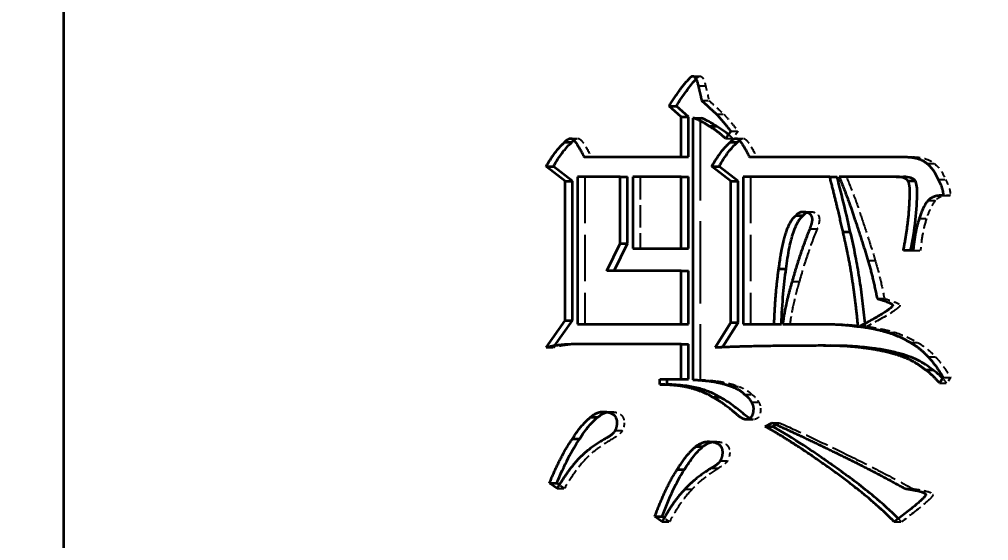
# Model space of a CAD drawing. Header units: millimetres. Extents: x 200 to 5740, y 200 to 4000.
# Drawn here: x 2697.6 to 2720.31, y 3594.15 to 3606.36 of the extents above; entities that cross this region are included whole.
import ezdxf

# ---------------------------------------------------------------- set-up
doc = ezdxf.new("R2010")
doc.units = ezdxf.units.MM
doc.header["$LTSCALE"] = 20
doc.linetypes.add('DASHED', pattern=[0.2067, 0.1654, -0.0413])
for name, color, linetype, lineweight in [('可見 (ISO)', 7, 'Continuous', 35), ('標註 (ISO)', 7, 'Continuous', 18), ('隱藏 (ISO)', 7, 'DASHED', 25)]:
    doc.layers.add(name, color=color, linetype=linetype, lineweight=lineweight)
doc.styles.add('註記文字 (JIS)', font='kaiu.ttf')
doc.dimstyles.new('預設 (JIS)', dxfattribs={"dimscale": 20, "dimtxt": 3, "dimasz": 3, "dimexe": 2, "dimexo": 1, "dimgap": 0.8, "dimtad": 1, "dimrnd": 1e-08, "dimdsep": 46, "dimtxsty": '註記文字 (JIS)', "dimblk": 'Filled-1', "dimcen": 0.09, "dimdle": 10, "dimclrd": 256, "dimclre": 256, "dimclrt": 256, "dimadec": 0, "dimazin": 2, "dimtfac": 0.833333, "dimtmove": 0, "dimatfit": 3, "dimfxl": 0, "dimtolj": 1, "dimtzin": 0, "dimlwd": -1, "dimlwe": -1, "dimarcsym": 0})

# ---------------------------------------------------------------- blocks, each defined once
blk = doc.blocks.new('Filled-1')
at = {"color": 0}
for p, q in [((0, 0), (-1, 0.16667)), ((-1, 0.16667), (-1, -0.16667)), ((-1, 0), (0, 0)), ((-1, -0.16667), (0, 0))]:
    blk.add_line(p, q, dxfattribs=at)
at = {"color": 0, "flags": 128}
blk.add_lwpolyline([(-1, -0.16667), (0, 0)], dxfattribs=at)
at = {"color": 0}
blk.add_solid([(-1, -0.16667), (0, 0), (-1, 0.16667), (-1, -0.16667)], dxfattribs=at)
blk = doc.blocks.new('*D59')
at = {"layer": 'Defpoints', "color": 0}
for p in [(2625.356, 3688.24), (2635.356, 3688.24), (2606.137, 3668.24)]:
    blk.add_point(p, dxfattribs=at)
at = {"layer": '標註 (ISO)'}
for p, q in [((2800.948, 3830.133), (2635.356, 3830.133)), ((2635.356, 3830.133), (2635.356, 3808.24)), ((2635.356, 3748.24), (2635.356, 3808.24)), ((2635.356, 3668.24), (2635.356, 3688.24)), ((2626.137, 3668.24), (2675.356, 3668.24)), ((2635.356, 3608.24), (2635.356, 3548.24))]:
    blk.add_line(p, q, dxfattribs=at)
at = {"layer": '標註 (ISO)', "xscale": 60, "yscale": 60, "zscale": 60}
for p, rotation in [((2635.356, 3688.24), 270), ((2635.356, 3668.24), 90)]:
    blk.add_blockref('Filled-1', p, dxfattribs=dict(at, rotation=rotation))
at = {"layer": '標註 (ISO)', "insert": (2711.356, 3910.111), "char_height": 60, "attachment_point": 1, "style": '註記文字 (JIS)'}
blk.add_mtext('\\A1;20', dxfattribs=at)

msp = doc.modelspace()

# ---------------------------------------------------------------- linework, layer by layer
at = {"layer": '可見 (ISO)'}
for p, q in [((2698.637, 3675.24), (2698.637, 3105.24)), ((2712.825, 3604.334), (2712.996, 3604.334)), ((2713.105, 3604.081), (2712.825, 3604.334)), ((2713.276, 3604.081), (2712.996, 3604.334)), ((2713.105, 3604.081), (2713.276, 3604.081)), ((2713.105, 3603.141), (2713.105, 3604.081)), ((2713.276, 3603.141), (2713.276, 3604.081)), ((2713.416, 3604.048), (2713.379, 3604.048)), ((2713.379, 3604.048), (2713.379, 3597.922)), ((2713.416, 3604.048), (2713.587, 3604.048)), ((2713.763, 3603.86), (2713.934, 3603.86)), ((2714.269, 3603.744), (2714.147, 3603.575)), ((2710.376, 3603.484), (2710.547, 3603.484)), ((2714.256, 3603.484), (2714.427, 3603.484)), ((2710.833, 3603.141), (2713.105, 3603.141)), ((2713.105, 3603.141), (2713.276, 3603.141)), ((2714.707, 3603.141), (2718.356, 3603.141)), ((2709.943, 3602.92), (2710.114, 3602.92)), ((2710.388, 3602.577), (2709.943, 3602.92)), ((2710.559, 3602.577), (2710.114, 3602.92)), ((2713.824, 3602.92), (2713.995, 3602.92)), ((2714.269, 3602.577), (2713.824, 3602.92)), ((2714.44, 3602.577), (2713.995, 3602.92)), ((2710.68, 3602.674), (2710.68, 3599.225)), ((2711.679, 3602.674), (2710.68, 3602.674)), ((2711.679, 3601.112), (2711.679, 3602.674)), ((2711.679, 3602.674), (2711.85, 3602.674)), ((2711.85, 3601.112), (2711.85, 3602.674)), ((2713.105, 3602.674), (2711.972, 3602.674)), ((2711.972, 3602.674), (2711.972, 3600.995)), ((2713.105, 3600.995), (2713.105, 3602.674)), ((2713.105, 3602.674), (2713.276, 3602.674)), ((2713.276, 3600.995), (2713.276, 3602.674)), ((2716.59, 3602.674), (2714.561, 3602.674)), ((2714.561, 3602.674), (2714.561, 3599.225)), ((2716.59, 3602.674), (2716.761, 3602.674)), ((2718.143, 3602.674), (2716.809, 3602.674)), ((2718.143, 3602.674), (2718.314, 3602.674)), ((2710.388, 3602.577), (2710.559, 3602.577)), ((2710.388, 3599.309), (2710.388, 3602.577)), ((2710.559, 3599.309), (2710.559, 3602.577)), ((2714.269, 3602.577), (2714.44, 3602.577)), ((2714.269, 3599.264), (2714.269, 3602.577)), ((2714.44, 3599.264), (2714.44, 3602.577)), ((2718.417, 3602.583), (2718.588, 3602.583)), ((2715.798, 3601.766), (2715.969, 3601.766)), ((2716.9, 3601.384), (2717.071, 3601.384)), ((2711.369, 3600.476), (2711.679, 3601.112)), ((2711.54, 3600.476), (2711.85, 3601.112)), ((2711.679, 3601.112), (2711.85, 3601.112)), ((2711.972, 3600.995), (2713.105, 3600.995)), ((2713.105, 3600.995), (2713.276, 3600.995)), ((2718.545, 3600.95), (2718.314, 3600.95)), ((2713.105, 3600.476), (2711.369, 3600.476)), ((2713.105, 3599.225), (2713.105, 3600.476)), ((2713.105, 3600.476), (2713.276, 3600.476)), ((2713.276, 3599.225), (2713.276, 3600.476)), ((2715.396, 3600.522), (2715.567, 3600.522)), ((2709.943, 3598.674), (2710.388, 3599.309)), ((2710.143, 3598.715), (2710.559, 3599.309)), ((2710.388, 3599.309), (2710.559, 3599.309)), ((2713.903, 3598.674), (2714.269, 3599.264)), ((2714.079, 3598.682), (2714.44, 3599.264)), ((2714.269, 3599.264), (2714.44, 3599.264)), ((2710.68, 3599.225), (2713.105, 3599.225)), ((2713.105, 3599.225), (2713.276, 3599.225)), ((2714.561, 3599.225), (2715.286, 3599.225)), ((2715.286, 3599.225), (2715.457, 3599.225)), ((2715.487, 3599.225), (2716.443, 3599.225)), ((2717.254, 3599.167), (2717.284, 3599.167)), ((2713.105, 3598.752), (2710.644, 3598.752)), ((2713.105, 3597.935), (2713.105, 3598.752)), ((2713.105, 3598.752), (2713.276, 3598.752)), ((2713.276, 3597.935), (2713.276, 3598.752)), ((2716.443, 3598.719), (2716.614, 3598.719)), ((2718.831, 3598.155), (2719.002, 3598.155)), ((2712.611, 3597.812), (2712.611, 3597.935)), ((2712.611, 3597.935), (2713.105, 3597.935)), ((2712.782, 3597.812), (2712.782, 3597.935)), ((2713.105, 3597.935), (2713.276, 3597.935)), ((2719.246, 3597.974), (2719.16, 3597.844)), ((2712.611, 3597.812), (2712.782, 3597.812)), ((2713.842, 3597.514), (2714.013, 3597.514)), ((2710.985, 3597.04), (2711.156, 3597.04)), ((2715.073, 3596.826), (2715.243, 3596.911)), ((2715.073, 3596.826), (2715.244, 3596.826)), ((2715.244, 3596.826), (2715.333, 3596.87)), ((2710.558, 3596.535), (2710.729, 3596.535)), ((2713.446, 3596.353), (2713.617, 3596.353)), ((2713.014, 3595.815), (2713.185, 3595.815)), ((2710.022, 3595.497), (2710.193, 3595.497)), ((2710.199, 3595.368), (2710.022, 3595.497)), ((2710.251, 3595.455), (2710.193, 3595.497)), ((2712.66, 3594.59), (2712.49, 3594.713)), ((2712.49, 3594.713), (2712.661, 3594.713)), ((2712.709, 3594.678), (2712.661, 3594.713))]:
    msp.add_line(p, q, dxfattribs=at)
for points, degree in [([(2712.825, 3604.334), (2713.044, 3604.703), (2713.318, 3605.001)], 2), ([(2713.318, 3605.001), (2713.349, 3605.034), (2713.379, 3605.034)], 2), ([(2713.379, 3605.034), (2713.458, 3605.034), (2713.507, 3604.807)], 2), ([(2713.507, 3604.807), (2713.55, 3604.638), (2713.586, 3604.463)], 2), ([(2713.586, 3604.463), (2713.738, 3604.327), (2713.933, 3604.146)], 2), ([(2713.763, 3603.86), (2713.586, 3603.984), (2713.416, 3604.048)], 2), ([(2713.933, 3604.146), (2714.122, 3603.938), (2714.269, 3603.744)], 2), ([(2714.147, 3603.575), (2713.952, 3603.757), (2713.763, 3603.86)], 2), ([(2710.376, 3603.484), (2710.449, 3603.575), (2710.522, 3603.575)], 2), ([(2710.522, 3603.575), (2710.613, 3603.575), (2710.833, 3603.141)], 2), ([(2714.256, 3603.484), (2714.323, 3603.575), (2714.396, 3603.575)], 2), ([(2714.396, 3603.575), (2714.488, 3603.575), (2714.707, 3603.141)], 2), ([(2709.943, 3602.92), (2710.175, 3603.316), (2710.376, 3603.484)], 2), ([(2710.547, 3603.484), (2710.56, 3603.502), (2710.576, 3603.518), (2710.592, 3603.532)], 3), ([(2713.824, 3602.92), (2714.055, 3603.316), (2714.256, 3603.484)], 2), ([(2714.427, 3603.484), (2714.44, 3603.501), (2714.453, 3603.517), (2714.468, 3603.531)], 3), ([(2718.356, 3603.141), (2718.697, 3603.141), (2718.868, 3602.985)], 2), ([(2718.868, 3602.985), (2719.032, 3602.856), (2719.13, 3602.609)], 2), ([(2716.9, 3601.384), (2716.778, 3601.942), (2716.59, 3602.674)], 2), ([(2716.809, 3602.674), (2717.04, 3602.11), (2717.18, 3601.669)], 2), ([(2718.417, 3602.583), (2718.362, 3602.674), (2718.143, 3602.674)], 2), ([(2718.466, 3602.33), (2718.466, 3602.531), (2718.417, 3602.583)], 2), ([(2719.13, 3602.609), (2719.246, 3602.402), (2719.246, 3602.24)], 2), ([(2718.314, 3600.95), (2718.466, 3601.702), (2718.466, 3602.33)], 2), ([(2719.246, 3602.24), (2719.002, 3602.24), (2718.898, 3602.123)], 2), ([(2718.898, 3602.123), (2718.777, 3601.993), (2718.685, 3601.695)], 2), ([(2715.566, 3601.371), (2715.67, 3601.682), (2715.798, 3601.766)], 2), ([(2715.798, 3601.766), (2715.859, 3601.857), (2715.962, 3601.857)], 2), ([(2715.962, 3601.857), (2716.175, 3601.857), (2716.175, 3601.669)], 2), ([(2716.175, 3601.669), (2716.175, 3601.604), (2716.12, 3601.455)], 2), ([(2717.18, 3601.669), (2717.345, 3601.17), (2717.485, 3600.716)], 2), ([(2718.685, 3601.695), (2718.576, 3601.371), (2718.545, 3600.95)], 2), ([(2715.396, 3600.522), (2715.469, 3601.092), (2715.566, 3601.371)], 2), ([(2716.12, 3601.455), (2715.883, 3600.865), (2715.706, 3600.224)], 2), ([(2717.113, 3600.308), (2717.04, 3600.794), (2716.9, 3601.384)], 2), ([(2717.485, 3600.716), (2717.607, 3600.295), (2717.698, 3599.822)], 2), ([(2715.286, 3599.225), (2715.316, 3599.997), (2715.396, 3600.522)], 2), ([(2715.706, 3600.224), (2715.536, 3599.653), (2715.487, 3599.225)], 2), ([(2717.254, 3599.167), (2717.193, 3599.802), (2717.113, 3600.308)], 2), ([(2717.698, 3599.822), (2718.064, 3599.718), (2718.064, 3599.666)], 2), ([(2718.064, 3599.666), (2718.064, 3599.575), (2717.284, 3599.167)], 2), ([(2716.443, 3599.225), (2716.882, 3599.225), (2717.254, 3599.167)], 2), ([(2717.284, 3599.167), (2717.619, 3599.128), (2717.948, 3599.031)], 2), ([(2717.948, 3599.031), (2718.234, 3598.94), (2718.478, 3598.791)], 2), ([(2718.478, 3598.791), (2718.697, 3598.674), (2718.892, 3598.46)], 2), ([(2710.644, 3598.752), (2710.248, 3598.752), (2709.943, 3598.674)], 2), ([(2716.443, 3598.719), (2714.859, 3598.719), (2713.903, 3598.674)], 2), ([(2717.406, 3598.661), (2716.979, 3598.719), (2716.443, 3598.719)], 2), ([(2718.021, 3598.544), (2717.717, 3598.622), (2717.406, 3598.661)], 2), ([(2718.484, 3598.376), (2718.295, 3598.473), (2718.021, 3598.544)], 2), ([(2718.831, 3598.155), (2718.667, 3598.285), (2718.484, 3598.376)], 2), ([(2718.892, 3598.46), (2719.063, 3598.285), (2719.246, 3597.974)], 2), ([(2719.16, 3597.844), (2719.002, 3598.032), (2718.831, 3598.155)], 2), ([(2713.379, 3597.922), (2713.586, 3597.909), (2713.769, 3597.89)], 2), ([(2713.769, 3597.89), (2714.086, 3597.844), (2714.293, 3597.76)], 2), ([(2713.336, 3597.721), (2713.074, 3597.792), (2712.611, 3597.812)], 2), ([(2713.842, 3597.514), (2713.629, 3597.643), (2713.336, 3597.721)], 2), ([(2714.293, 3597.76), (2714.476, 3597.695), (2714.591, 3597.578)], 2), ([(2714.415, 3597.105), (2714.086, 3597.384), (2713.842, 3597.514)], 2), ([(2714.591, 3597.578), (2714.707, 3597.494), (2714.75, 3597.397)], 2), ([(2714.799, 3597.254), (2714.799, 3596.989), (2714.628, 3596.989)], 2), ([(2714.75, 3597.397), (2714.799, 3597.319), (2714.799, 3597.254)], 2), ([(2710.558, 3596.535), (2710.772, 3596.878), (2710.985, 3597.04)], 2), ([(2710.985, 3597.04), (2711.125, 3597.17), (2711.277, 3597.17)], 2), ([(2711.277, 3597.17), (2711.6, 3597.17), (2711.6, 3596.911)], 2), ([(2714.628, 3596.989), (2714.549, 3596.989), (2714.415, 3597.105)], 2), ([(2711.6, 3596.911), (2711.6, 3596.813), (2711.558, 3596.729)], 2), ([(2716.638, 3595.809), (2715.749, 3596.45), (2715.073, 3596.826)], 2), ([(2715.243, 3596.911), (2715.95, 3596.593), (2716.742, 3596.204)], 2), ([(2710.022, 3595.497), (2710.29, 3596.152), (2710.558, 3596.535)], 2), ([(2711.35, 3596.548), (2710.967, 3596.334), (2710.723, 3596.087)], 2), ([(2711.558, 3596.729), (2711.521, 3596.645), (2711.35, 3596.548)], 2), ([(2713.014, 3595.815), (2713.233, 3596.172), (2713.446, 3596.353)], 2), ([(2713.446, 3596.353), (2713.598, 3596.47), (2713.738, 3596.47)], 2), ([(2713.738, 3596.47), (2714.074, 3596.47), (2714.074, 3596.217)], 2), ([(2710.723, 3596.087), (2710.461, 3595.815), (2710.199, 3595.368)], 2), ([(2714.074, 3596.217), (2714.074, 3596.12), (2714.025, 3596.023)], 2), ([(2716.742, 3596.204), (2717.564, 3595.809), (2718.356, 3595.368)], 2), ([(2713.812, 3595.848), (2713.428, 3595.614), (2713.196, 3595.355)], 2), ([(2714.025, 3596.023), (2713.982, 3595.945), (2713.812, 3595.848)], 2), ([(2712.49, 3594.713), (2712.752, 3595.42), (2713.014, 3595.815)], 2), ([(2718.1, 3594.59), (2717.546, 3595.16), (2716.638, 3595.809)], 2), ([(2713.196, 3595.355), (2712.922, 3595.076), (2712.66, 3594.59)], 2), ([(2718.838, 3595.225), (2718.838, 3595.147), (2718.1, 3594.59)], 2), ([(2718.356, 3595.368), (2718.838, 3595.303), (2718.838, 3595.225)], 2)]:
    msp.add_open_spline(points, degree=degree, dxfattribs=at)
for points, knots in [([(2712.996, 3604.334), (2713.068, 3604.455), (2713.145, 3604.573), (2713.301, 3604.783), (2713.377, 3604.876), (2713.457, 3604.966)], [-0.08517171, -0.08517171, -0.08517171, -0.08517171, -0.04209229, -0.04209229, -0.00496989, -0.00496989, -0.00496989, -0.00496989]), ([(2713.934, 3603.86), (2713.877, 3603.9), (2713.819, 3603.936), (2713.703, 3603.999), (2713.646, 3604.026), (2713.587, 3604.048)], [-0.04153032, -0.04153032, -0.04153032, -0.04153032, -0.01996996, -0.01996996, 0, 0, 0, 0]), ([(2714.213, 3603.667), (2714.184, 3603.691), (2714.154, 3603.715), (2714.063, 3603.783), (2714, 3603.824), (2713.934, 3603.86)], [-0.03544683, -0.03544683, -0.03544683, -0.03544683, -0.02369404, -0.02369404, 0, 0, 0, 0]), ([(2710.114, 3602.92), (2710.182, 3603.036), (2710.257, 3603.154), (2710.399, 3603.339), (2710.47, 3603.42), (2710.547, 3603.484)], [-0.07182949, -0.07182949, -0.07182949, -0.07182949, -0.03101211, -0.03101211, 0, 0, 0, 0]), ([(2713.995, 3602.92), (2714.062, 3603.036), (2714.138, 3603.154), (2714.28, 3603.339), (2714.351, 3603.42), (2714.427, 3603.484)], [-0.07182949, -0.07182949, -0.07182949, -0.07182949, -0.03101211, -0.03101211, 0, 0, 0, 0]), ([(2717.071, 3601.384), (2717.028, 3601.584), (2716.98, 3601.787), (2716.878, 3602.214), (2716.819, 3602.446), (2716.761, 3602.674)], [-0.1323311, -0.1323311, -0.1323311, -0.1323311, -0.0708821, -0.0708821, 0, 0, 0, 0]), ([(2718.588, 3602.583), (2718.583, 3602.591), (2718.578, 3602.598), (2718.565, 3602.611), (2718.558, 3602.618), (2718.533, 3602.636), (2718.513, 3602.645), (2718.44, 3602.669), (2718.376, 3602.674), (2718.314, 3602.674)], [-0.03420562, -0.03420562, -0.03420562, -0.03420562, -0.03104973, -0.03104973, -0.02768713, -0.02768713, -0.01992134, -0.01992134, 0, 0, 0, 0]), ([(2718.637, 3602.33), (2718.637, 3602.381), (2718.635, 3602.44), (2718.621, 3602.512), (2718.615, 3602.536), (2718.601, 3602.566), (2718.595, 3602.576), (2718.588, 3602.583)], [-0.02532681, -0.02532681, -0.02532681, -0.02532681, -0.01001343, -0.01001343, -0.00326733, -0.00326733, 0, 0, 0, 0]), ([(2718.485, 3600.95), (2718.533, 3601.187), (2718.572, 3601.429), (2718.623, 3601.889), (2718.637, 3602.111), (2718.637, 3602.33)], [-0.1389933, -0.1389933, -0.1389933, -0.1389933, -0.0659955, -0.0659955, 0, 0, 0, 0]), ([(2715.737, 3601.371), (2715.782, 3601.506), (2715.834, 3601.619), (2715.915, 3601.722), (2715.94, 3601.748), (2715.969, 3601.766)], [-0.04045495, -0.04045495, -0.04045495, -0.04045495, -0.01069488, -0.01069488, 0, 0, 0, 0]), ([(2715.969, 3601.766), (2715.98, 3601.783), (2715.993, 3601.799), (2716.022, 3601.824), (2716.037, 3601.834), (2716.056, 3601.842), (2716.058, 3601.843), (2716.06, 3601.844)], [-0.02069053, -0.02069053, -0.02069053, -0.02069053, -0.01449726, -0.01449726, -0.00865764, -0.00865764, -0.00798565, -0.00798565, -0.00798565, -0.00798565]), ([(2715.567, 3600.522), (2715.587, 3600.684), (2715.613, 3600.859), (2715.669, 3601.133), (2715.699, 3601.262), (2715.737, 3601.371)], [-0.08456266, -0.08456266, -0.08456266, -0.08456266, -0.03503147, -0.03503147, 0, 0, 0, 0]), ([(2717.284, 3600.308), (2717.259, 3600.479), (2717.228, 3600.651), (2717.157, 3601.008), (2717.116, 3601.197), (2717.071, 3601.384)], [-0.1096409, -0.1096409, -0.1096409, -0.1096409, -0.0577321, -0.0577321, 0, 0, 0, 0]), ([(2715.457, 3599.225), (2715.466, 3599.46), (2715.48, 3599.701), (2715.516, 3600.129), (2715.538, 3600.33), (2715.567, 3600.522)], [-0.1289699, -0.1289699, -0.1289699, -0.1289699, -0.0584011, -0.0584011, 0, 0, 0, 0]), ([(2717.418, 3599.238), (2717.4, 3599.415), (2717.381, 3599.593), (2717.337, 3599.949), (2717.312, 3600.13), (2717.284, 3600.308)], [-0.1075737, -0.1075737, -0.1075737, -0.1075737, -0.0541765, -0.0541765, 0, 0, 0, 0]), ([(2717.577, 3598.661), (2717.427, 3598.682), (2717.274, 3598.696), (2716.954, 3598.715), (2716.783, 3598.719), (2716.614, 3598.719)], [-0.1022984, -0.1022984, -0.1022984, -0.1022984, -0.0539796, -0.0539796, 0, 0, 0, 0]), ([(2718.192, 3598.544), (2718.091, 3598.57), (2717.989, 3598.593), (2717.783, 3598.632), (2717.68, 3598.648), (2717.577, 3598.661)], [-0.06656816, -0.06656816, -0.06656816, -0.06656816, -0.03327306, -0.03327306, 0, 0, 0, 0]), ([(2718.655, 3598.376), (2718.587, 3598.411), (2718.516, 3598.441), (2718.362, 3598.497), (2718.277, 3598.522), (2718.192, 3598.544)], [-0.05184385, -0.05184385, -0.05184385, -0.05184385, -0.02785175, -0.02785175, 0, 0, 0, 0]), ([(2719.002, 3598.155), (2718.948, 3598.198), (2718.892, 3598.238), (2718.776, 3598.312), (2718.716, 3598.346), (2718.655, 3598.376)], [-0.0431356, -0.0431356, -0.0431356, -0.0431356, -0.02148812, -0.02148812, 0, 0, 0, 0]), ([(2719.233, 3597.954), (2719.212, 3597.975), (2719.191, 3597.996), (2719.117, 3598.066), (2719.061, 3598.113), (2719.002, 3598.155)], [-0.03174966, -0.03174966, -0.03174966, -0.03174966, -0.02264822, -0.02264822, 0, 0, 0, 0]), ([(2713.507, 3597.721), (2713.408, 3597.748), (2713.297, 3597.767), (2713.06, 3597.796), (2712.918, 3597.806), (2712.782, 3597.812)], [-0.07603456, -0.07603456, -0.07603456, -0.07603456, -0.04326016, -0.04326016, 0, 0, 0, 0]), ([(2714.013, 3597.514), (2713.939, 3597.559), (2713.86, 3597.597), (2713.691, 3597.667), (2713.6, 3597.697), (2713.507, 3597.721)], [-0.05774196, -0.05774196, -0.05774196, -0.05774196, -0.03034528, -0.03034528, 0, 0, 0, 0]), ([(2714.586, 3597.105), (2714.487, 3597.189), (2714.383, 3597.272), (2714.194, 3597.407), (2714.104, 3597.466), (2714.013, 3597.514)], [-0.07255509, -0.07255509, -0.07255509, -0.07255509, -0.03228477, -0.03228477, 0, 0, 0, 0]), ([(2710.729, 3596.535), (2710.794, 3596.638), (2710.865, 3596.741), (2711.007, 3596.909), (2711.078, 3596.981), (2711.156, 3597.04)], [-0.06773454, -0.06773454, -0.06773454, -0.06773454, -0.03055991, -0.03055991, 0, 0, 0, 0]), ([(2711.156, 3597.04), (2711.2, 3597.081), (2711.249, 3597.116), (2711.327, 3597.15), (2711.352, 3597.158), (2711.377, 3597.163)], [-0.0346796, -0.0346796, -0.0346796, -0.0346796, -0.01606368, -0.01606368, -0.00776551, -0.00776551, -0.00776551, -0.00776551]), ([(2714.715, 3597.013), (2714.712, 3597.014), (2714.709, 3597.016), (2714.664, 3597.041), (2714.622, 3597.074), (2714.586, 3597.105)], [-0.01599814, -0.01599814, -0.01599814, -0.01599814, -0.0148994, -0.0148994, 0, 0, 0, 0]), ([(2716.809, 3595.809), (2716.537, 3596.005), (2716.254, 3596.201), (2715.737, 3596.538), (2715.489, 3596.69), (2715.244, 3596.826)], [-0.1937116, -0.1937116, -0.1937116, -0.1937116, -0.088478, -0.088478, 0, 0, 0, 0]), ([(2710.193, 3595.497), (2710.274, 3595.695), (2710.364, 3595.895), (2710.541, 3596.238), (2710.631, 3596.394), (2710.729, 3596.535)], [-0.117355, -0.117355, -0.117355, -0.117355, -0.0526964, -0.0526964, 0, 0, 0, 0]), ([(2713.185, 3595.815), (2713.251, 3595.923), (2713.324, 3596.03), (2713.467, 3596.209), (2713.539, 3596.287), (2713.617, 3596.353)], [-0.07047367, -0.07047367, -0.07047367, -0.07047367, -0.03184723, -0.03184723, 0, 0, 0, 0]), ([(2713.617, 3596.353), (2713.663, 3596.389), (2713.714, 3596.42), (2713.791, 3596.451), (2713.815, 3596.458), (2713.84, 3596.463)], [-0.03381201, -0.03381201, -0.03381201, -0.03381201, -0.01562562, -0.01562562, -0.00745433, -0.00745433, -0.00745433, -0.00745433]), ([(2712.661, 3594.713), (2712.739, 3594.924), (2712.827, 3595.14), (2712.999, 3595.502), (2713.087, 3595.668), (2713.185, 3595.815)], [-0.1221212, -0.1221212, -0.1221212, -0.1221212, -0.0540749, -0.0540749, 0, 0, 0, 0]), ([(2718.198, 3594.664), (2718.017, 3594.845), (2717.823, 3595.018), (2717.366, 3595.399), (2717.087, 3595.61), (2716.809, 3595.809)], [-0.1853374, -0.1853374, -0.1853374, -0.1853374, -0.1066589, -0.1066589, 0, 0, 0, 0])]:
    msp.add_open_spline(points, degree=3, knots=knots, dxfattribs=at)
at = {"layer": '隱藏 (ISO)', "ltscale": 0.047517}
for p, q in [((2713.379, 3605.034), (2713.55, 3605.034)), ((2713.507, 3604.807), (2713.678, 3604.807)), ((2713.586, 3604.463), (2713.757, 3604.463)), ((2713.933, 3604.146), (2714.104, 3604.146)), ((2710.522, 3603.575), (2710.693, 3603.575)), ((2714.147, 3603.575), (2714.318, 3603.575)), ((2714.269, 3603.744), (2714.44, 3603.744)), ((2714.396, 3603.575), (2714.567, 3603.575)), ((2718.356, 3603.141), (2718.527, 3603.141)), ((2718.868, 3602.985), (2719.039, 3602.985)), ((2719.13, 3602.609), (2719.301, 3602.609)), ((2719.246, 3602.24), (2719.417, 3602.24)), ((2718.898, 3602.123), (2719.069, 3602.123)), ((2715.962, 3601.857), (2716.133, 3601.857)), ((2718.685, 3601.695), (2718.856, 3601.695)), ((2716.12, 3601.455), (2716.291, 3601.455)), ((2718.545, 3600.95), (2718.716, 3600.95)), ((2717.485, 3600.716), (2717.656, 3600.716)), ((2715.706, 3600.224), (2715.877, 3600.224)), ((2717.698, 3599.822), (2717.869, 3599.822)), ((2716.443, 3599.225), (2716.614, 3599.225)), ((2717.284, 3599.167), (2717.455, 3599.167)), ((2717.948, 3599.031), (2718.119, 3599.031)), ((2718.478, 3598.791), (2718.649, 3598.791)), ((2709.943, 3598.674), (2710.114, 3598.674)), ((2713.903, 3598.674), (2714.074, 3598.674)), ((2718.892, 3598.46), (2719.063, 3598.46)), ((2713.379, 3597.922), (2713.55, 3597.922)), ((2713.769, 3597.89), (2713.94, 3597.89)), ((2719.246, 3597.974), (2719.417, 3597.974)), ((2714.293, 3597.76), (2714.464, 3597.76)), ((2719.16, 3597.844), (2719.331, 3597.844)), ((2714.591, 3597.578), (2714.762, 3597.578)), ((2714.75, 3597.397), (2714.921, 3597.397)), ((2711.277, 3597.17), (2711.448, 3597.17)), ((2714.628, 3596.989), (2714.799, 3596.989)), ((2715.243, 3596.911), (2715.414, 3596.911)), ((2711.558, 3596.729), (2711.729, 3596.729)), ((2713.738, 3596.47), (2713.91, 3596.47)), ((2713.812, 3595.848), (2713.983, 3595.848)), ((2714.025, 3596.023), (2714.196, 3596.023)), ((2710.199, 3595.368), (2710.37, 3595.368)), ((2713.196, 3595.355), (2713.367, 3595.355)), ((2718.356, 3595.368), (2718.527, 3595.368)), ((2712.66, 3594.59), (2712.831, 3594.59)), ((2718.1, 3594.59), (2718.271, 3594.59))]:
    msp.add_line(p, q, dxfattribs=at)
at = {"layer": '隱藏 (ISO)', "ltscale": 0.583348}
msp.add_line((2713.55, 3604.048), (2713.55, 3597.922), dxfattribs=at)
at = {"layer": '隱藏 (ISO)', "ltscale": 0.020152}
msp.add_line((2714.44, 3603.744), (2714.318, 3603.575), dxfattribs=at)
at = {"layer": '隱藏 (ISO)', "ltscale": 0.32836}
for p, q in [((2710.851, 3602.674), (2710.851, 3599.225)), ((2714.732, 3602.674), (2714.732, 3599.225))]:
    msp.add_line(p, q, dxfattribs=at)
at = {"layer": '隱藏 (ISO)', "ltscale": 0.159808}
msp.add_line((2712.143, 3602.674), (2712.143, 3600.995), dxfattribs=at)
at = {"layer": '隱藏 (ISO)', "ltscale": 0.004781}
msp.add_line((2710.114, 3598.674), (2710.143, 3598.715), dxfattribs=at)
at = {"layer": '隱藏 (ISO)', "ltscale": 0.000783195}
msp.add_line((2714.074, 3598.674), (2714.079, 3598.682), dxfattribs=at)
at = {"layer": '隱藏 (ISO)', "ltscale": 0.014973}
msp.add_line((2719.417, 3597.974), (2719.331, 3597.844), dxfattribs=at)
at = {"layer": '隱藏 (ISO)', "ltscale": 0.009018}
msp.add_line((2715.333, 3596.87), (2715.414, 3596.911), dxfattribs=at)
at = {"layer": '隱藏 (ISO)', "ltscale": 0.014537}
msp.add_line((2710.37, 3595.368), (2710.251, 3595.455), dxfattribs=at)
at = {"layer": '隱藏 (ISO)', "ltscale": 0.014885}
msp.add_line((2712.831, 3594.59), (2712.709, 3594.678), dxfattribs=at)
at = {"layer": '隱藏 (ISO)', "ltscale": 0.004632}
msp.add_open_spline([(2713.457, 3604.966), (2713.467, 3604.978), (2713.478, 3604.99), (2713.489, 3605.001)], degree=3, dxfattribs=at)
at = {"layer": '隱藏 (ISO)', "ltscale": 0.006987}
msp.add_open_spline([(2713.489, 3605.001), (2713.495, 3605.008), (2713.501, 3605.013), (2713.514, 3605.023), (2713.52, 3605.026), (2713.534, 3605.032), (2713.542, 3605.034), (2713.55, 3605.034)], degree=3, knots=[-0.007455832, -0.007455832, -0.007455832, -0.007455832, -0.004868752, -0.004868752, -0.002612881, -0.002612881, 0, 0, 0, 0], dxfattribs=at)
at = {"layer": '隱藏 (ISO)', "ltscale": 0.026617}
msp.add_open_spline([(2713.55, 3605.034), (2713.557, 3605.034), (2713.563, 3605.033), (2713.576, 3605.028), (2713.582, 3605.024), (2713.601, 3605.009), (2713.612, 3604.994), (2713.645, 3604.936), (2713.663, 3604.877), (2713.678, 3604.807)], degree=3, knots=[-0.0376479, -0.0376479, -0.0376479, -0.0376479, -0.03409135, -0.03409135, -0.03032415, -0.03032415, -0.02147574, -0.02147574, 0, 0, 0, 0], dxfattribs=at)
at = {"layer": '隱藏 (ISO)', "ltscale": 0.033595}
msp.add_open_spline([(2713.678, 3604.807), (2713.692, 3604.75), (2713.706, 3604.694), (2713.732, 3604.579), (2713.745, 3604.521), (2713.757, 3604.463)], degree=3, knots=[-0.03538066, -0.03538066, -0.03538066, -0.03538066, -0.01780907, -0.01780907, 0, 0, 0, 0], dxfattribs=at)
at = {"layer": '隱藏 (ISO)', "ltscale": 0.046309}
msp.add_open_spline([(2713.757, 3604.463), (2713.811, 3604.415), (2713.866, 3604.365), (2713.982, 3604.26), (2714.044, 3604.202), (2714.104, 3604.146)], degree=3, knots=[-0.04845704, -0.04845704, -0.04845704, -0.04845704, -0.02583926, -0.02583926, 0, 0, 0, 0], dxfattribs=at)
at = {"layer": '隱藏 (ISO)', "ltscale": 0.051089}
msp.add_open_spline([(2714.104, 3604.146), (2714.165, 3604.079), (2714.225, 3604.011), (2714.336, 3603.877), (2714.389, 3603.811), (2714.44, 3603.744)], degree=3, knots=[-0.05367036, -0.05367036, -0.05367036, -0.05367036, -0.02584006, -0.02584006, 0, 0, 0, 0], dxfattribs=at)
at = {"layer": '隱藏 (ISO)', "ltscale": 0.011123}
msp.add_open_spline([(2710.592, 3603.532), (2710.593, 3603.533), (2710.594, 3603.534), (2710.61, 3603.547), (2710.627, 3603.558), (2710.66, 3603.572), (2710.676, 3603.575), (2710.693, 3603.575)], degree=3, knots=[-0.01182811, -0.01182811, -0.01182811, -0.01182811, -0.01138834, -0.01138834, -0.00537507, -0.00537507, 0, 0, 0, 0], dxfattribs=at)
at = {"layer": '隱藏 (ISO)', "ltscale": 0.052954}
for points in [[(2710.693, 3603.575), (2710.697, 3603.575), (2710.701, 3603.575), (2710.709, 3603.572), (2710.714, 3603.571), (2710.728, 3603.563), (2710.738, 3603.556), (2710.77, 3603.527), (2710.795, 3603.497), (2710.878, 3603.38), (2710.946, 3603.256), (2711.004, 3603.141)], [(2714.567, 3603.575), (2714.571, 3603.575), (2714.575, 3603.575), (2714.584, 3603.572), (2714.588, 3603.571), (2714.603, 3603.563), (2714.612, 3603.556), (2714.645, 3603.527), (2714.669, 3603.497), (2714.752, 3603.38), (2714.82, 3603.256), (2714.878, 3603.141)]]:
    msp.add_open_spline(points, degree=3, knots=[-0.0617349, -0.0617349, -0.0617349, -0.0617349, -0.05994326, -0.05994326, -0.05790256, -0.05790256, -0.05286357, -0.05286357, -0.03912269, -0.03912269, 0, 0, 0, 0], dxfattribs=at)
at = {"layer": '隱藏 (ISO)', "ltscale": 0.013648}
msp.add_open_spline([(2714.318, 3603.575), (2714.284, 3603.607), (2714.249, 3603.638), (2714.213, 3603.667)], degree=3, dxfattribs=at)
at = {"layer": '隱藏 (ISO)', "ltscale": 0.011073}
msp.add_open_spline([(2714.468, 3603.531), (2714.47, 3603.532), (2714.471, 3603.534), (2714.487, 3603.547), (2714.502, 3603.558), (2714.535, 3603.572), (2714.551, 3603.575), (2714.567, 3603.575)], degree=3, knots=[-0.01179442, -0.01179442, -0.01179442, -0.01179442, -0.01115387, -0.01115387, -0.00531268, -0.00531268, 0, 0, 0, 0], dxfattribs=at)
at = {"layer": '隱藏 (ISO)', "ltscale": 0.054965}
msp.add_open_spline([(2718.527, 3603.141), (2718.644, 3603.141), (2718.768, 3603.127), (2718.937, 3603.06), (2718.991, 3603.029), (2719.039, 3602.985)], degree=3, knots=[-0.05732772, -0.05732772, -0.05732772, -0.05732772, -0.01997057, -0.01997057, 0, 0, 0, 0], dxfattribs=at)
at = {"layer": '隱藏 (ISO)', "ltscale": 0.04502}
msp.add_open_spline([(2719.039, 3602.985), (2719.096, 3602.941), (2719.145, 3602.887), (2719.233, 3602.76), (2719.271, 3602.686), (2719.301, 3602.609)], degree=3, knots=[-0.04747742, -0.04747742, -0.04747742, -0.04747742, -0.02492542, -0.02492542, 0, 0, 0, 0], dxfattribs=at)
at = {"layer": '隱藏 (ISO)', "ltscale": 0.102773}
msp.add_open_spline([(2716.98, 3602.674), (2717.052, 3602.499), (2717.123, 3602.319), (2717.246, 3601.986), (2717.301, 3601.827), (2717.351, 3601.669)], degree=3, knots=[-0.1074069, -0.1074069, -0.1074069, -0.1074069, -0.0499246, -0.0499246, 0, 0, 0, 0], dxfattribs=at)
at = {"layer": '隱藏 (ISO)', "ltscale": 0.03743}
msp.add_open_spline([(2719.301, 3602.609), (2719.335, 3602.548), (2719.366, 3602.481), (2719.405, 3602.357), (2719.417, 3602.299), (2719.417, 3602.24)], degree=3, knots=[-0.03916593, -0.03916593, -0.03916593, -0.03916593, -0.01765743, -0.01765743, 0, 0, 0, 0], dxfattribs=at)
at = {"layer": '隱藏 (ISO)', "ltscale": 0.037822}
msp.add_open_spline([(2719.417, 3602.24), (2719.368, 3602.24), (2719.317, 3602.236), (2719.23, 3602.219), (2719.19, 3602.207), (2719.122, 3602.171), (2719.093, 3602.15), (2719.069, 3602.123)], degree=3, knots=[-0.03971942, -0.03971942, -0.03971942, -0.03971942, -0.02410673, -0.02410673, -0.01117695, -0.01117695, 0, 0, 0, 0], dxfattribs=at)
at = {"layer": '隱藏 (ISO)', "ltscale": 0.046418}
msp.add_open_spline([(2719.069, 3602.123), (2719.023, 3602.074), (2718.986, 3602.012), (2718.915, 3601.871), (2718.883, 3601.781), (2718.856, 3601.695)], degree=3, knots=[-0.04789501, -0.04789501, -0.04789501, -0.04789501, -0.02718663, -0.02718663, 0, 0, 0, 0], dxfattribs=at)
at = {"layer": '隱藏 (ISO)', "ltscale": 0.007433}
msp.add_open_spline([(2716.06, 3601.844), (2716.084, 3601.853), (2716.108, 3601.857), (2716.133, 3601.857)], degree=3, dxfattribs=at)
at = {"layer": '隱藏 (ISO)', "ltscale": 0.032025}
msp.add_open_spline([(2716.133, 3601.857), (2716.156, 3601.857), (2716.18, 3601.856), (2716.223, 3601.847), (2716.242, 3601.841), (2716.276, 3601.824), (2716.291, 3601.813), (2716.317, 3601.785), (2716.327, 3601.768), (2716.343, 3601.724), (2716.346, 3601.697), (2716.346, 3601.669)], degree=3, knots=[-0.03373652, -0.03373652, -0.03373652, -0.03373652, -0.02627601, -0.02627601, -0.02000957, -0.02000957, -0.01416035, -0.01416035, -0.00821886, -0.00821886, 0, 0, 0, 0], dxfattribs=at)
at = {"layer": '隱藏 (ISO)', "ltscale": 0.021112}
msp.add_open_spline([(2716.346, 3601.669), (2716.346, 3601.645), (2716.341, 3601.615), (2716.322, 3601.542), (2716.306, 3601.495), (2716.291, 3601.455)], degree=3, knots=[-0.02268468, -0.02268468, -0.02268468, -0.02268468, -0.01294792, -0.01294792, 0, 0, 0, 0], dxfattribs=at)
at = {"layer": '隱藏 (ISO)', "ltscale": 0.095767}
msp.add_open_spline([(2717.351, 3601.669), (2717.405, 3601.507), (2717.458, 3601.344), (2717.559, 3601.027), (2717.608, 3600.871), (2717.656, 3600.716)], degree=3, knots=[-0.1005835, -0.1005835, -0.1005835, -0.1005835, -0.0490077, -0.0490077, 0, 0, 0, 0], dxfattribs=at)
at = {"layer": '隱藏 (ISO)', "ltscale": 0.072525}
msp.add_open_spline([(2718.856, 3601.695), (2718.818, 3601.582), (2718.789, 3601.465), (2718.742, 3601.216), (2718.726, 3601.083), (2718.716, 3600.95)], degree=3, knots=[-0.07611401, -0.07611401, -0.07611401, -0.07611401, -0.03999615, -0.03999615, 0, 0, 0, 0], dxfattribs=at)
at = {"layer": '隱藏 (ISO)', "ltscale": 0.124568}
msp.add_open_spline([(2716.291, 3601.455), (2716.212, 3601.257), (2716.138, 3601.056), (2715.999, 3600.645), (2715.935, 3600.435), (2715.877, 3600.224)], degree=3, knots=[-0.130928, -0.130928, -0.130928, -0.130928, -0.066136, -0.066136, 0, 0, 0, 0], dxfattribs=at)
at = {"layer": '隱藏 (ISO)', "ltscale": 0.087833}
msp.add_open_spline([(2717.656, 3600.716), (2717.698, 3600.573), (2717.736, 3600.428), (2717.807, 3600.129), (2717.84, 3599.976), (2717.869, 3599.822)], degree=3, knots=[-0.09228928, -0.09228928, -0.09228928, -0.09228928, -0.04720038, -0.04720038, 0, 0, 0, 0], dxfattribs=at)
at = {"layer": '隱藏 (ISO)', "ltscale": 0.097682}
msp.add_open_spline([(2715.877, 3600.224), (2715.825, 3600.048), (2715.776, 3599.868), (2715.704, 3599.537), (2715.676, 3599.38), (2715.658, 3599.225)], degree=3, knots=[-0.1019291, -0.1019291, -0.1019291, -0.1019291, -0.0467478, -0.0467478, 0, 0, 0, 0], dxfattribs=at)
at = {"layer": '隱藏 (ISO)', "ltscale": 0.040499}
msp.add_open_spline([(2717.869, 3599.822), (2717.968, 3599.793), (2718.088, 3599.757), (2718.182, 3599.713), (2718.203, 3599.703), (2718.222, 3599.688), (2718.226, 3599.683), (2718.231, 3599.677), (2718.233, 3599.674), (2718.234, 3599.67), (2718.235, 3599.668), (2718.235, 3599.666)], degree=3, knots=[-0.02749036, -0.02749036, -0.02749036, -0.02749036, -0.00814635, -0.00814635, -0.00315643, -0.00315643, -0.00141621, -0.00141621, -0.00056902, -0.00056902, 0, 0, 0, 0], dxfattribs=at)
at = {"layer": '隱藏 (ISO)', "ltscale": 0.092967}
msp.add_open_spline([(2718.235, 3599.666), (2718.235, 3599.664), (2718.235, 3599.662), (2718.234, 3599.658), (2718.233, 3599.656), (2718.229, 3599.648), (2718.226, 3599.643), (2718.213, 3599.626), (2718.2, 3599.613), (2718.147, 3599.567), (2718.091, 3599.529), (2717.873, 3599.389), (2717.625, 3599.256), (2717.455, 3599.167)], degree=3, knots=[-0.08985251, -0.08985251, -0.08985251, -0.08985251, -0.08903237, -0.08903237, -0.08808195, -0.08808195, -0.08570449, -0.08570449, -0.07915933, -0.07915933, -0.06049089, -0.06049089, 0, 0, 0, 0], dxfattribs=at)
at = {"layer": '隱藏 (ISO)', "ltscale": 0.082276}
msp.add_open_spline([(2716.614, 3599.225), (2716.755, 3599.225), (2716.896, 3599.221), (2717.166, 3599.201), (2717.296, 3599.187), (2717.425, 3599.167)], degree=3, knots=[-0.08637712, -0.08637712, -0.08637712, -0.08637712, -0.04151424, -0.04151424, 0, 0, 0, 0], dxfattribs=at)
at = {"layer": '隱藏 (ISO)', "ltscale": 0.006673}
msp.add_open_spline([(2717.425, 3599.167), (2717.422, 3599.19), (2717.42, 3599.214), (2717.418, 3599.238)], degree=3, dxfattribs=at)
at = {"layer": '隱藏 (ISO)', "ltscale": 0.06851}
msp.add_open_spline([(2717.455, 3599.167), (2717.567, 3599.154), (2717.678, 3599.136), (2717.9, 3599.091), (2718.01, 3599.063), (2718.119, 3599.031)], degree=3, knots=[-0.07208161, -0.07208161, -0.07208161, -0.07208161, -0.03615675, -0.03615675, 0, 0, 0, 0], dxfattribs=at)
at = {"layer": '隱藏 (ISO)', "ltscale": 0.058402}
msp.add_open_spline([(2718.119, 3599.031), (2718.213, 3599.001), (2718.305, 3598.966), (2718.482, 3598.886), (2718.567, 3598.841), (2718.649, 3598.791)], degree=3, knots=[-0.06147989, -0.06147989, -0.06147989, -0.06147989, -0.03027376, -0.03027376, 0, 0, 0, 0], dxfattribs=at)
at = {"layer": '隱藏 (ISO)', "ltscale": 0.05263}
msp.add_open_spline([(2718.649, 3598.791), (2718.724, 3598.751), (2718.795, 3598.703), (2718.934, 3598.593), (2719.001, 3598.529), (2719.063, 3598.46)], degree=3, knots=[-0.05541754, -0.05541754, -0.05541754, -0.05541754, -0.0286207, -0.0286207, 0, 0, 0, 0], dxfattribs=at)
at = {"layer": '隱藏 (ISO)', "ltscale": 0.07145}
msp.add_open_spline([(2710.815, 3598.752), (2710.691, 3598.752), (2710.565, 3598.746), (2710.332, 3598.72), (2710.222, 3598.702), (2710.114, 3598.674)], degree=3, knots=[-0.07490392, -0.07490392, -0.07490392, -0.07490392, -0.03525745, -0.03525745, 0, 0, 0, 0], dxfattribs=at)
at = {"layer": '隱藏 (ISO)', "ltscale": 0.257414}
msp.add_open_spline([(2716.614, 3598.719), (2716.146, 3598.719), (2715.656, 3598.716), (2714.826, 3598.702), (2714.436, 3598.691), (2714.074, 3598.674)], degree=3, knots=[-0.2656007, -0.2656007, -0.2656007, -0.2656007, -0.1156771, -0.1156771, 0, 0, 0, 0], dxfattribs=at)
at = {"layer": '隱藏 (ISO)', "ltscale": 0.058577}
msp.add_open_spline([(2719.063, 3598.46), (2719.126, 3598.396), (2719.184, 3598.324), (2719.301, 3598.163), (2719.361, 3598.068), (2719.417, 3597.974)], degree=3, knots=[-0.06098121, -0.06098121, -0.06098121, -0.06098121, -0.03337319, -0.03337319, 0, 0, 0, 0], dxfattribs=at)
at = {"layer": '隱藏 (ISO)', "ltscale": 0.039537}
msp.add_open_spline([(2713.55, 3597.922), (2713.617, 3597.918), (2713.684, 3597.913), (2713.814, 3597.902), (2713.877, 3597.896), (2713.94, 3597.89)], degree=3, knots=[-0.04157435, -0.04157435, -0.04157435, -0.04157435, -0.0201528, -0.0201528, 0, 0, 0, 0], dxfattribs=at)
at = {"layer": '隱藏 (ISO)', "ltscale": 0.054531}
msp.add_open_spline([(2713.94, 3597.89), (2714.036, 3597.876), (2714.135, 3597.858), (2714.308, 3597.815), (2714.388, 3597.791), (2714.464, 3597.76)], degree=3, knots=[-0.0568641, -0.0568641, -0.0568641, -0.0568641, -0.02581247, -0.02581247, 0, 0, 0, 0], dxfattribs=at)
at = {"layer": '隱藏 (ISO)', "ltscale": 0.014378}
msp.add_open_spline([(2719.331, 3597.844), (2719.3, 3597.882), (2719.267, 3597.919), (2719.233, 3597.954)], degree=3, dxfattribs=at)
at = {"layer": '隱藏 (ISO)', "ltscale": 0.035024}
msp.add_open_spline([(2714.464, 3597.76), (2714.521, 3597.74), (2714.577, 3597.714), (2714.678, 3597.653), (2714.722, 3597.619), (2714.762, 3597.578)], degree=3, knots=[-0.03691999, -0.03691999, -0.03691999, -0.03691999, -0.01759965, -0.01759965, 0, 0, 0, 0], dxfattribs=at)
at = {"layer": '隱藏 (ISO)', "ltscale": 0.023771}
msp.add_open_spline([(2714.762, 3597.578), (2714.797, 3597.553), (2714.831, 3597.524), (2714.884, 3597.463), (2714.906, 3597.432), (2714.921, 3597.397)], degree=3, knots=[-0.02499898, -0.02499898, -0.02499898, -0.02499898, -0.01148538, -0.01148538, 0, 0, 0, 0], dxfattribs=at)
at = {"layer": '隱藏 (ISO)', "ltscale": 0.034717}
msp.add_open_spline([(2714.97, 3597.254), (2714.97, 3597.222), (2714.968, 3597.188), (2714.958, 3597.131), (2714.951, 3597.105), (2714.933, 3597.063), (2714.922, 3597.046), (2714.896, 3597.018), (2714.881, 3597.008), (2714.844, 3596.992), (2714.821, 3596.989), (2714.799, 3596.989)], degree=3, knots=[-0.03651039, -0.03651039, -0.03651039, -0.03651039, -0.02680063, -0.02680063, -0.0189581, -0.0189581, -0.01288401, -0.01288401, -0.00716744, -0.00716744, 0, 0, 0, 0], dxfattribs=at)
at = {"layer": '隱藏 (ISO)', "ltscale": 0.01456}
msp.add_open_spline([(2714.921, 3597.397), (2714.936, 3597.373), (2714.949, 3597.347), (2714.965, 3597.299), (2714.97, 3597.277), (2714.97, 3597.254)], degree=3, knots=[-0.0153362, -0.0153362, -0.0153362, -0.0153362, -0.00678167, -0.00678167, 0, 0, 0, 0], dxfattribs=at)
at = {"layer": '隱藏 (ISO)', "ltscale": 0.007207}
msp.add_open_spline([(2711.377, 3597.163), (2711.4, 3597.168), (2711.424, 3597.17), (2711.448, 3597.17)], degree=3, dxfattribs=at)
at = {"layer": '隱藏 (ISO)', "ltscale": 0.046681}
msp.add_open_spline([(2711.448, 3597.17), (2711.486, 3597.17), (2711.524, 3597.167), (2711.591, 3597.155), (2711.621, 3597.146), (2711.673, 3597.12), (2711.695, 3597.104), (2711.731, 3597.065), (2711.744, 3597.042), (2711.767, 3596.983), (2711.771, 3596.947), (2711.771, 3596.911)], degree=3, knots=[-0.04910848, -0.04910848, -0.04910848, -0.04910848, -0.03721558, -0.03721558, -0.02740492, -0.02740492, -0.0190212, -0.0190212, -0.01081865, -0.01081865, 0, 0, 0, 0], dxfattribs=at)
at = {"layer": '隱藏 (ISO)', "ltscale": 0.008748}
msp.add_open_spline([(2714.799, 3596.989), (2714.784, 3596.989), (2714.77, 3596.991), (2714.742, 3597), (2714.728, 3597.006), (2714.715, 3597.013)], degree=3, knots=[-0.02515346, -0.02515346, -0.02515346, -0.02515346, -0.020555522, -0.020555522, -0.015998142, -0.015998142, -0.015998142, -0.015998142], dxfattribs=at)
at = {"layer": '隱藏 (ISO)', "ltscale": 0.017906}
msp.add_open_spline([(2711.771, 3596.911), (2711.771, 3596.879), (2711.768, 3596.848), (2711.753, 3596.786), (2711.743, 3596.757), (2711.729, 3596.729)], degree=3, knots=[-0.01899774, -0.01899774, -0.01899774, -0.01899774, -0.0094622, -0.0094622, 0, 0, 0, 0], dxfattribs=at)
at = {"layer": '隱藏 (ISO)', "ltscale": 0.166031}
msp.add_open_spline([(2715.414, 3596.911), (2715.658, 3596.801), (2715.901, 3596.689), (2716.4, 3596.454), (2716.657, 3596.33), (2716.913, 3596.204)], degree=3, knots=[-0.1742182, -0.1742182, -0.1742182, -0.1742182, -0.0899096, -0.0899096, 0, 0, 0, 0], dxfattribs=at)
at = {"layer": '隱藏 (ISO)', "ltscale": 0.077382}
msp.add_open_spline([(2711.521, 3596.548), (2711.402, 3596.481), (2711.284, 3596.407), (2711.075, 3596.254), (2710.98, 3596.175), (2710.894, 3596.087)], degree=3, knots=[-0.08109069, -0.08109069, -0.08109069, -0.08109069, -0.03797433, -0.03797433, 0, 0, 0, 0], dxfattribs=at)
at = {"layer": '隱藏 (ISO)', "ltscale": 0.02749}
msp.add_open_spline([(2711.729, 3596.729), (2711.722, 3596.714), (2711.712, 3596.699), (2711.689, 3596.67), (2711.674, 3596.655), (2711.618, 3596.606), (2711.567, 3596.574), (2711.521, 3596.548)], degree=3, knots=[-0.02807428, -0.02807428, -0.02807428, -0.02807428, -0.02298367, -0.02298367, -0.01666602, -0.01666602, 0, 0, 0, 0], dxfattribs=at)
at = {"layer": '隱藏 (ISO)', "ltscale": 0.006946}
msp.add_open_spline([(2713.84, 3596.463), (2713.863, 3596.467), (2713.886, 3596.47), (2713.91, 3596.47)], degree=3, dxfattribs=at)
at = {"layer": '隱藏 (ISO)', "ltscale": 0.047272}
msp.add_open_spline([(2713.91, 3596.47), (2713.949, 3596.47), (2713.991, 3596.467), (2714.062, 3596.454), (2714.095, 3596.444), (2714.148, 3596.417), (2714.17, 3596.402), (2714.205, 3596.363), (2714.219, 3596.341), (2714.24, 3596.285), (2714.245, 3596.251), (2714.245, 3596.217)], degree=3, knots=[-0.04969915, -0.04969915, -0.04969915, -0.04969915, -0.03693303, -0.03693303, -0.02653743, -0.02653743, -0.01817885, -0.01817885, -0.01019792, -0.01019792, 0, 0, 0, 0], dxfattribs=at)
at = {"layer": '隱藏 (ISO)', "ltscale": 0.086797}
msp.add_open_spline([(2710.894, 3596.087), (2710.8, 3595.99), (2710.712, 3595.882), (2710.538, 3595.643), (2710.451, 3595.506), (2710.37, 3595.368)], degree=3, knots=[-0.09067667, -0.09067667, -0.09067667, -0.09067667, -0.04877332, -0.04877332, 0, 0, 0, 0], dxfattribs=at)
at = {"layer": '隱藏 (ISO)', "ltscale": 0.019266}
msp.add_open_spline([(2714.245, 3596.217), (2714.245, 3596.184), (2714.24, 3596.152), (2714.224, 3596.086), (2714.211, 3596.053), (2714.196, 3596.023)], degree=3, knots=[-0.0204051, -0.0204051, -0.0204051, -0.0204051, -0.01051506, -0.01051506, 0, 0, 0, 0], dxfattribs=at)
at = {"layer": '隱藏 (ISO)', "ltscale": 0.181893}
msp.add_open_spline([(2716.913, 3596.204), (2717.186, 3596.073), (2717.458, 3595.937), (2717.996, 3595.658), (2718.263, 3595.515), (2718.527, 3595.368)], degree=3, knots=[-0.1911113, -0.1911113, -0.1911113, -0.1911113, -0.0953238, -0.0953238, 0, 0, 0, 0], dxfattribs=at)
at = {"layer": '隱藏 (ISO)', "ltscale": 0.078213}
msp.add_open_spline([(2713.983, 3595.848), (2713.864, 3595.775), (2713.746, 3595.695), (2713.541, 3595.531), (2713.45, 3595.447), (2713.367, 3595.355)], degree=3, knots=[-0.08191035, -0.08191035, -0.08191035, -0.08191035, -0.03815235, -0.03815235, 0, 0, 0, 0], dxfattribs=at)
at = {"layer": '隱藏 (ISO)', "ltscale": 0.027472}
msp.add_open_spline([(2714.196, 3596.023), (2714.181, 3595.995), (2714.154, 3595.967), (2714.08, 3595.906), (2714.029, 3595.874), (2713.983, 3595.848)], degree=3, knots=[-0.03006942, -0.03006942, -0.03006942, -0.03006942, -0.01670591, -0.01670591, 0, 0, 0, 0], dxfattribs=at)
at = {"layer": '隱藏 (ISO)', "ltscale": 0.091087}
msp.add_open_spline([(2713.367, 3595.355), (2713.268, 3595.254), (2713.178, 3595.141), (2713, 3594.887), (2712.911, 3594.739), (2712.831, 3594.59)], degree=3, knots=[-0.09506858, -0.09506858, -0.09506858, -0.09506858, -0.05144939, -0.05144939, 0, 0, 0, 0], dxfattribs=at)
at = {"layer": '隱藏 (ISO)', "ltscale": 0.096543}
msp.add_open_spline([(2719.009, 3595.225), (2719.009, 3595.223), (2719.008, 3595.222), (2719.007, 3595.218), (2719.006, 3595.216), (2719.003, 3595.208), (2719, 3595.203), (2718.988, 3595.185), (2718.975, 3595.17), (2718.926, 3595.117), (2718.873, 3595.069), (2718.666, 3594.891), (2718.432, 3594.712), (2718.271, 3594.59)], degree=3, knots=[-0.09319753, -0.09319753, -0.09319753, -0.09319753, -0.09246715, -0.09246715, -0.09156537, -0.09156537, -0.08920432, -0.08920432, -0.0824674, -0.0824674, -0.06304067, -0.06304067, 0, 0, 0, 0], dxfattribs=at)
at = {"layer": '隱藏 (ISO)', "ltscale": 0.051833}
msp.add_open_spline([(2718.527, 3595.368), (2718.691, 3595.346), (2718.841, 3595.319), (2718.949, 3595.279), (2718.969, 3595.27), (2718.99, 3595.255), (2718.996, 3595.25), (2719.003, 3595.241), (2719.005, 3595.238), (2719.008, 3595.231), (2719.009, 3595.228), (2719.009, 3595.225)], degree=3, knots=[-0.03579516, -0.03579516, -0.03579516, -0.03579516, -0.01020322, -0.01020322, -0.00439811, -0.00439811, -0.00215846, -0.00215846, -0.00094866, -0.00094866, 0, 0, 0, 0], dxfattribs=at)
at = {"layer": '隱藏 (ISO)', "ltscale": 0.010158}
msp.add_open_spline([(2718.271, 3594.59), (2718.247, 3594.615), (2718.223, 3594.639), (2718.198, 3594.664)], degree=3, dxfattribs=at)

# ---------------------------------------------------------------- dimensions: what is measured, and where the dimension line sits
at = {"layer": '標註 (ISO)'}
dim = msp.add_linear_dim(base=(2635.356, 3688.24), p1=(2606.137, 3668.24), p2=(2625.356, 3688.24), angle=90, dimstyle='預設 (JIS)', override={"dimgap": 0.8, "dimtih": 1, "dimtoh": 1, "dimdec": 2, "dimse2": 1, "dimtol": 0, "dimlim": 0, "dimtp": 0, "dimtm": 0, "dimtdec": 2, "dimtofl": 1, "dimtmove": 1, "dimatfit": 1}, dxfattribs=at)
dim.commit()
dim.dimension.update_dxf_attribs({"geometry": '*D59', "text_midpoint": (2638.007, 3830.133), "dimtype": 160})

doc.saveas('drawing.dxf')
